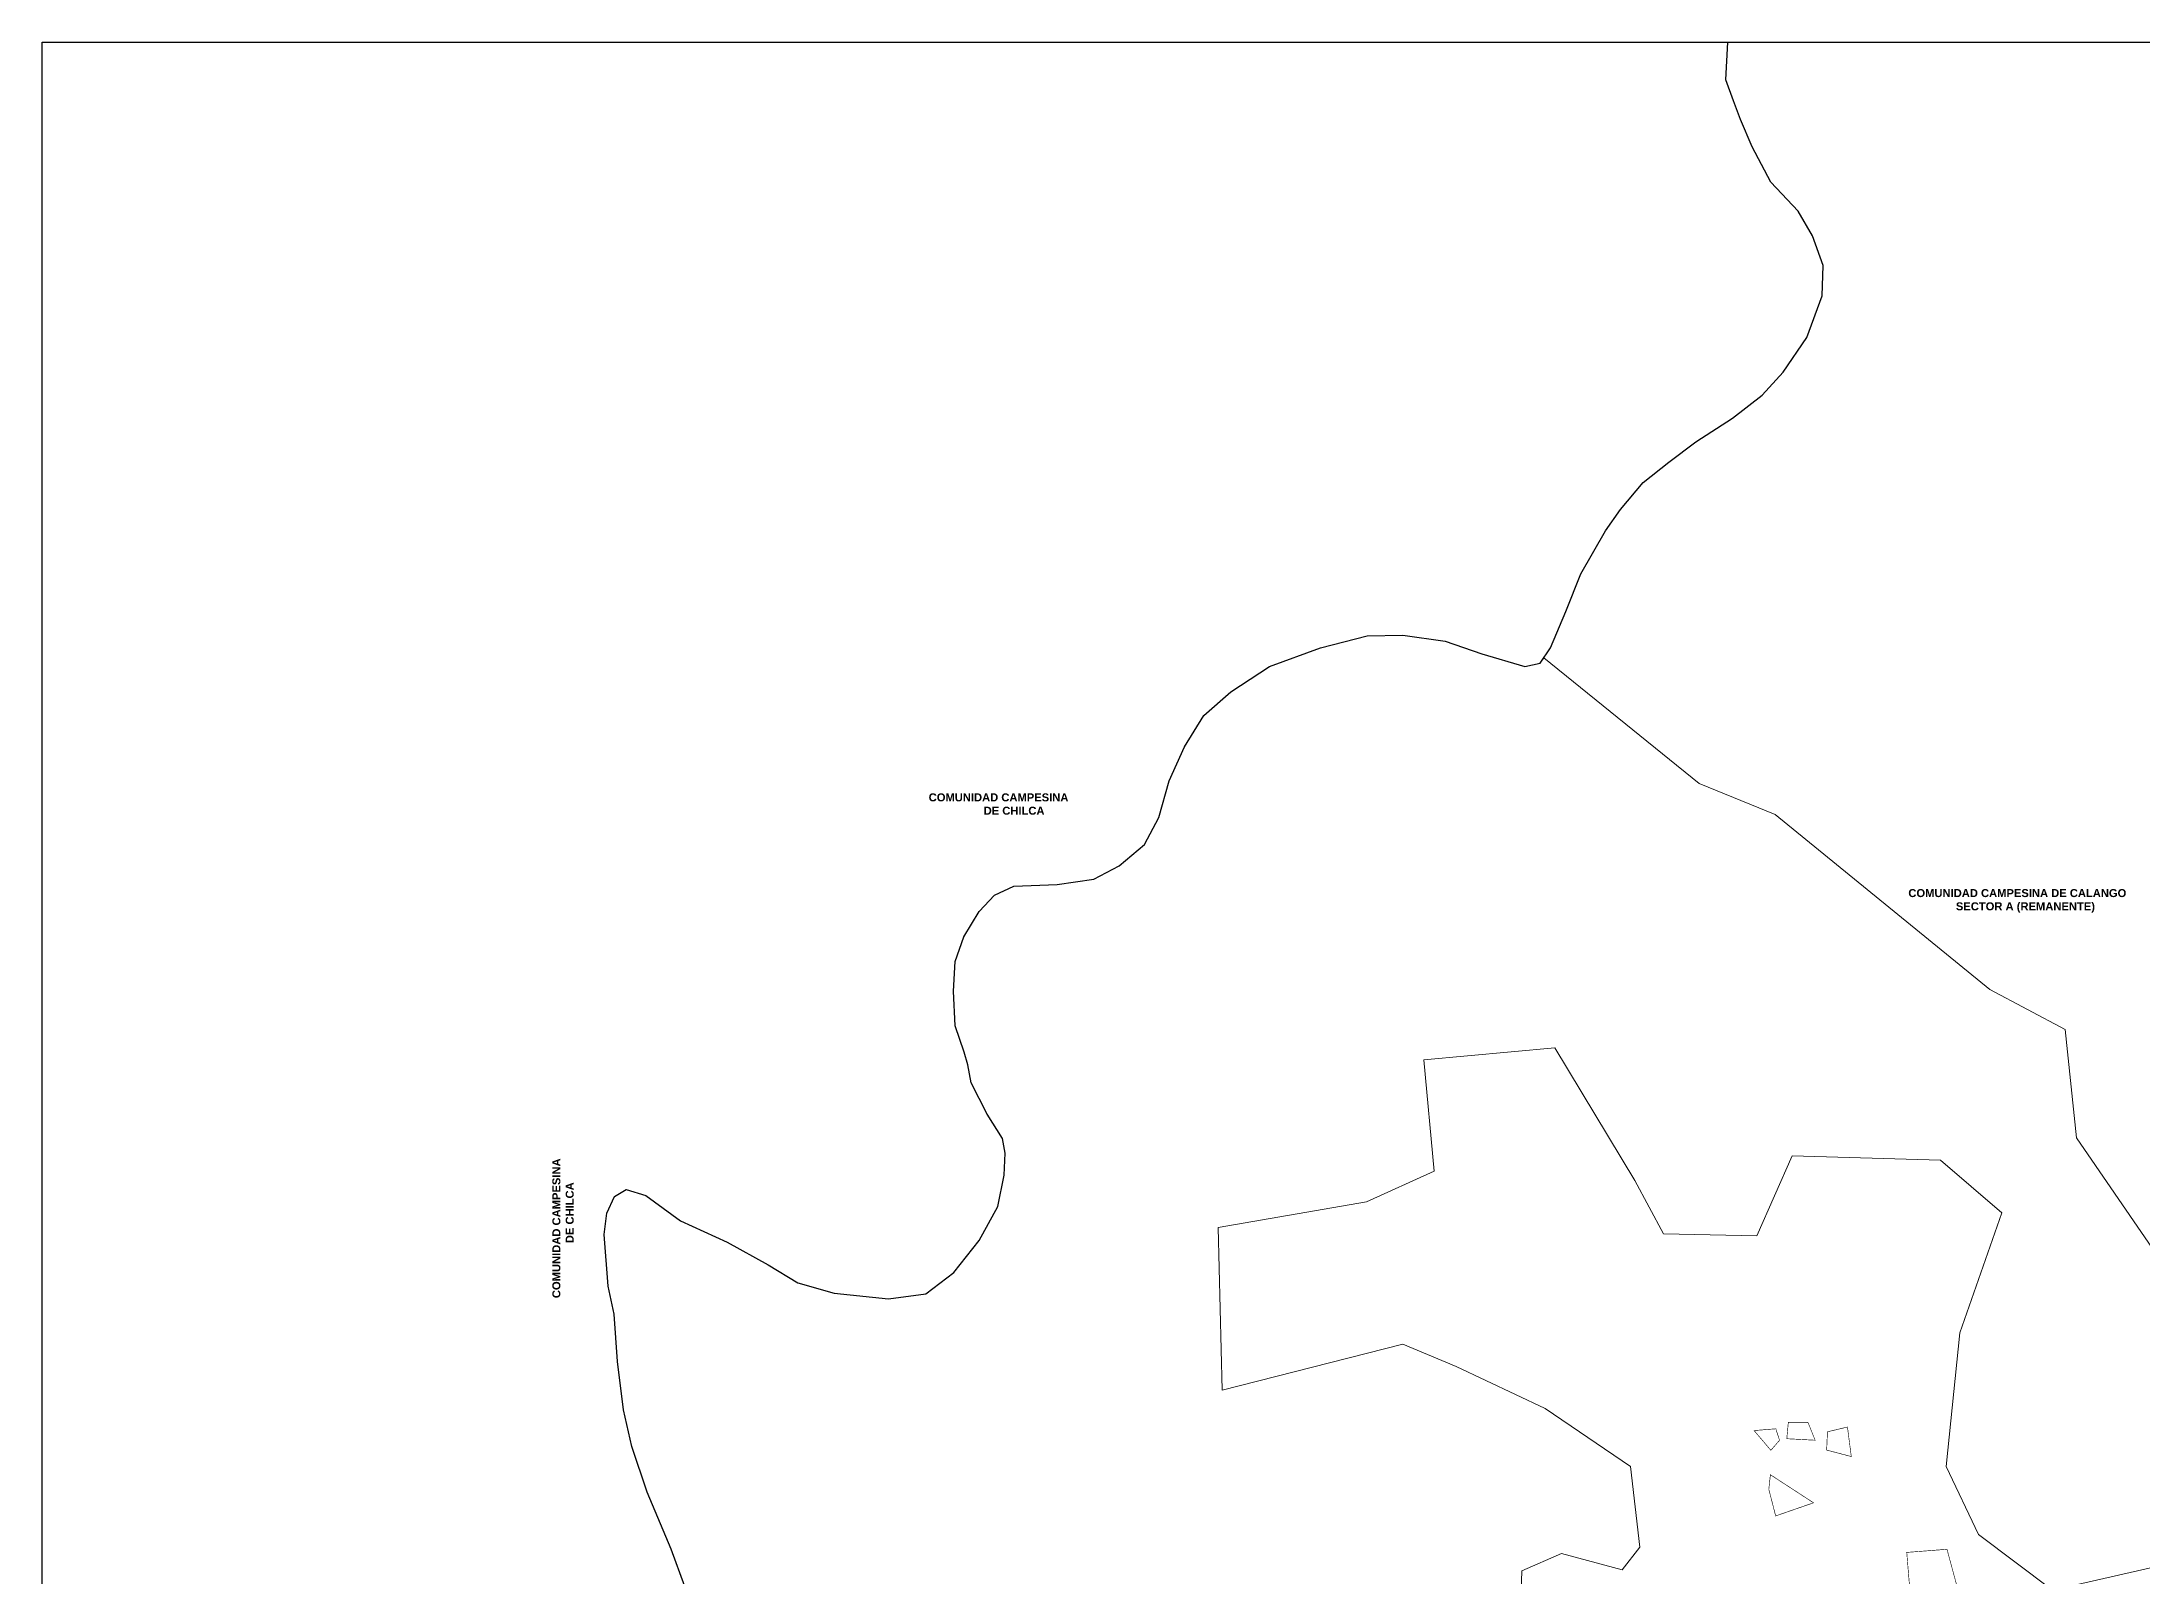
# Model space of a CAD drawing. Header units: millimetres. Extents: x 323319 to 328682, y 8609797 to 8615705.
# Drawn here: x 323319 to 325944, y 8613272 to 8615189 of the extents above; entities that cross this region are included whole.
import ezdxf
from ezdxf.enums import TextEntityAlignment as Align

# ---------------------------------------------------------------- set-up
doc = ezdxf.new("R2010")
doc.units = ezdxf.units.MM
doc.linetypes.add('DASHDOT2', pattern=[12.7, 6.35, -3.175, 0, -3.175])
for name, color, linetype in [('COLINDANCIA', 7, 'Continuous'), ('PERIMETRICO-SECTOR A-1', 7, 'Continuous'), ('PERIMETRICO-SECTOR A-1 PARCELA 2', 7, 'Continuous'), ('PP-ZA-EXCLUIDAS', 7, 'Continuous'), ('TIT-INS', 9, 'Continuous')]:
    doc.layers.add(name, color=color, linetype=linetype)
doc.styles.add('VERTICES', font='sanssb__.ttf')

msp = doc.modelspace()

# ---------------------------------------------------------------- linework, layer by layer
at = {"layer": 'PERIMETRICO-SECTOR A-1', "lineweight": 15}
msp.add_lwpolyline([(324122.7, 8613259.3), (324105.7, 8613305.9), (324075.5, 8613376.9), (324056.4, 8613434.1), (324045.8, 8613479.7), (324038.4, 8613540.1), (324034.2, 8613599.4), (324026.7, 8613634.4), (324022, 8613699), (324025.2, 8613725.5), (324034.7, 8613746.7), (324049.5, 8613755.2), (324073.9, 8613747.8), (324117.4, 8613716), (324175.7, 8613689.5), (324226.6, 8613660.9), (324263.7, 8613638.6), (324309.2, 8613625.9), (324377.1, 8613618.5), (324423.7, 8613624.9), (324458.7, 8613651.4), (324490.5, 8613691.6), (324513.8, 8613734), (324521.8, 8613773.2), (324522.8, 8613800.8), (324519.6, 8613818.8), (324500.6, 8613849.5), (324480.4, 8613888.7), (324476.2, 8613910.9), (324471.9, 8613926.8), (324460.3, 8613959.7), (324458.2, 8614003.1), (324460.3, 8614040.2), (324471.4, 8614070.9), (324490.5, 8614102.7), (324509.6, 8614122.9), (324533.9, 8614134.5), (324588, 8614136.6), (324633.6, 8614143), (324665.4, 8614159.9), (324697.2, 8614186.4), (324715.2, 8614220.3), (324727.9, 8614265.9), (324747, 8614308.3), (324771.4, 8614347.5), (324804.8, 8614377.2), (324853.5, 8614409), (324917.1, 8614432.3), (324975.4, 8614447.1), (325019.9, 8614448.2), (325073, 8614440.7), (325118.5, 8614424.8), (325172.6, 8614409), (325191.7, 8614413.2), (325196, 8614419.8), (325390.4, 8614262.8), (325485.3, 8614223.9), (325753.4, 8614005.4), (325847.7, 8613955.3), (325862, 8613819.9), (325976, 8613653.4)], dxfattribs=at)
at = {"layer": 'PERIMETRICO-SECTOR A-1 PARCELA 2', "color": 6}
msp.add_lwpolyline([(323319.3, 8615189.3), (328319.3, 8615189.3), (328319.3, 8610189.3), (323319.3, 8610189.3)], close=True, dxfattribs=at)
at = {"layer": 'PERIMETRICO-SECTOR A-1 PARCELA 2', "color": 1, "lineweight": 0}
msp.add_lwpolyline([(325165.6, 8613185.8), (325168.6, 8613278.6), (325218.1, 8613300.2), (325293.9, 8613280.1), (325316.3, 8613308.2), (325304.4, 8613408.9), (325197.9, 8613481.7), (325086.6, 8613534.2), (325020.1, 8613562), (324794.3, 8613504.4), (324789.2, 8613707.6), (324974.7, 8613739.8), (325059.1, 8613778.3), (325046, 8613917.3), (325209.9, 8613932.1), (325309.9, 8613766.6), (325345.6, 8613700), (325462.4, 8613697.5), (325506.7, 8613797.3), (325691.7, 8613792), (325768.6, 8613725.9), (325716, 8613576), (325699, 8613409), (325739.2, 8613324), (325832, 8613254.5), (326002.1, 8613293.1)], dxfattribs=at)
at = {"layer": 'PP-ZA-EXCLUIDAS', "linetype": 'DASHDOT2', "ltscale": 0.2, "const_width": 0.75}
for points in [[(325501.7, 8613464.2), (325526.3, 8613464.1), (325535.2, 8613441.9), (325499.8, 8613443.8)], [(325458.9, 8613454), (325486.1, 8613456.2), (325490.7, 8613441.8), (325479.9, 8613429.3)], [(325550.6, 8613452.4), (325575.6, 8613458.4), (325580.4, 8613421.5), (325549.6, 8613429.6)], [(325479.3, 8613398.8), (325533.2, 8613363.7), (325485.9, 8613347.3), (325477.3, 8613380.6)], [(325649.7, 8613301.7), (325700, 8613305.6), (325721.1, 8613227.4), (325666.3, 8613208.7), (325655.2, 8613235)]]:
    msp.add_lwpolyline(points, close=True, dxfattribs=at)
at = {"layer": 'TIT-INS', "ltscale": 2, "flags": 128}
msp.add_lwpolyline([(324122.7, 8613259.3), (324105.7, 8613305.9), (324075.5, 8613376.9), (324056.4, 8613434.1), (324045.8, 8613479.7), (324038.4, 8613540.1), (324034.2, 8613599.4), (324026.7, 8613634.4), (324022, 8613699), (324025.2, 8613725.5), (324034.7, 8613746.7), (324049.5, 8613755.2), (324073.9, 8613747.8), (324117.4, 8613716), (324175.7, 8613689.5), (324226.6, 8613660.9), (324263.7, 8613638.6), (324309.2, 8613625.9), (324377.1, 8613618.5), (324423.7, 8613624.9), (324458.7, 8613651.4), (324490.5, 8613691.6), (324513.8, 8613734), (324521.8, 8613773.2), (324522.8, 8613800.8), (324519.6, 8613818.8), (324500.6, 8613849.5), (324480.4, 8613888.7), (324476.2, 8613910.9), (324471.9, 8613926.8), (324460.3, 8613959.7), (324458.2, 8614003.1), (324460.3, 8614040.2), (324471.4, 8614070.9), (324490.5, 8614102.7), (324509.6, 8614122.9), (324533.9, 8614134.5), (324588, 8614136.6), (324633.6, 8614143), (324665.4, 8614159.9), (324697.2, 8614186.4), (324715.2, 8614220.3), (324727.9, 8614265.9), (324747, 8614308.3), (324771.4, 8614347.5), (324804.8, 8614377.2), (324853.5, 8614409), (324917.1, 8614432.3), (324975.4, 8614447.1), (325019.9, 8614448.2), (325073, 8614440.7), (325118.5, 8614424.8), (325172.6, 8614409), (325191.7, 8614413.2), (325204.4, 8614432.3), (325223.5, 8614477.8), (325242.5, 8614524.5), (325273.3, 8614578.5), (325291.8, 8614605), (325320.5, 8614638.9), (325352.3, 8614664.3), (325386.2, 8614689.8), (325431.8, 8614719.4), (325468.9, 8614748), (325495.4, 8614776.6), (325525, 8614820.1), (325544.1, 8614872), (325545.2, 8614910.1), (325531.9, 8614947.2), (325513.9, 8614978), (325480, 8615014), (325456.7, 8615058.5), (325441.8, 8615092.4), (325433.3, 8615115.7), (325423.8, 8615142.2), (325425.9, 8615189.3)], dxfattribs=at)

# ---------------------------------------------------------------- texts
at = {"layer": 'COLINDANCIA', "style": 'VERTICES'}
for s, p in [('COMUNIDAD CAMPESINA DE CALANGO', (325787.9, 8614125.7)), ('SECTOR A (REMANENTE)', (325798, 8614107.9))]:
    msp.add_text(s, height=10, dxfattribs=at).set_placement(p, align=Align.MIDDLE)
at = {"layer": 'COLINDANCIA', "insert": (324514.7, 8614236.9), "char_height": 10, "width": 187.942, "attachment_point": 5, "style": 'VERTICES'}
msp.add_mtext('COMUNIDAD CAMPESINA\\P          DE CHILCA', dxfattribs=at)
at = {"layer": 'COLINDANCIA', "insert": (323970.5, 8613710.7), "char_height": 10, "width": 186.456, "attachment_point": 5, "rotation": 90, "style": 'VERTICES'}
msp.add_mtext('COMUNIDAD CAMPESINA            DE CHILCA', dxfattribs=at)

doc.saveas('drawing.dxf')
